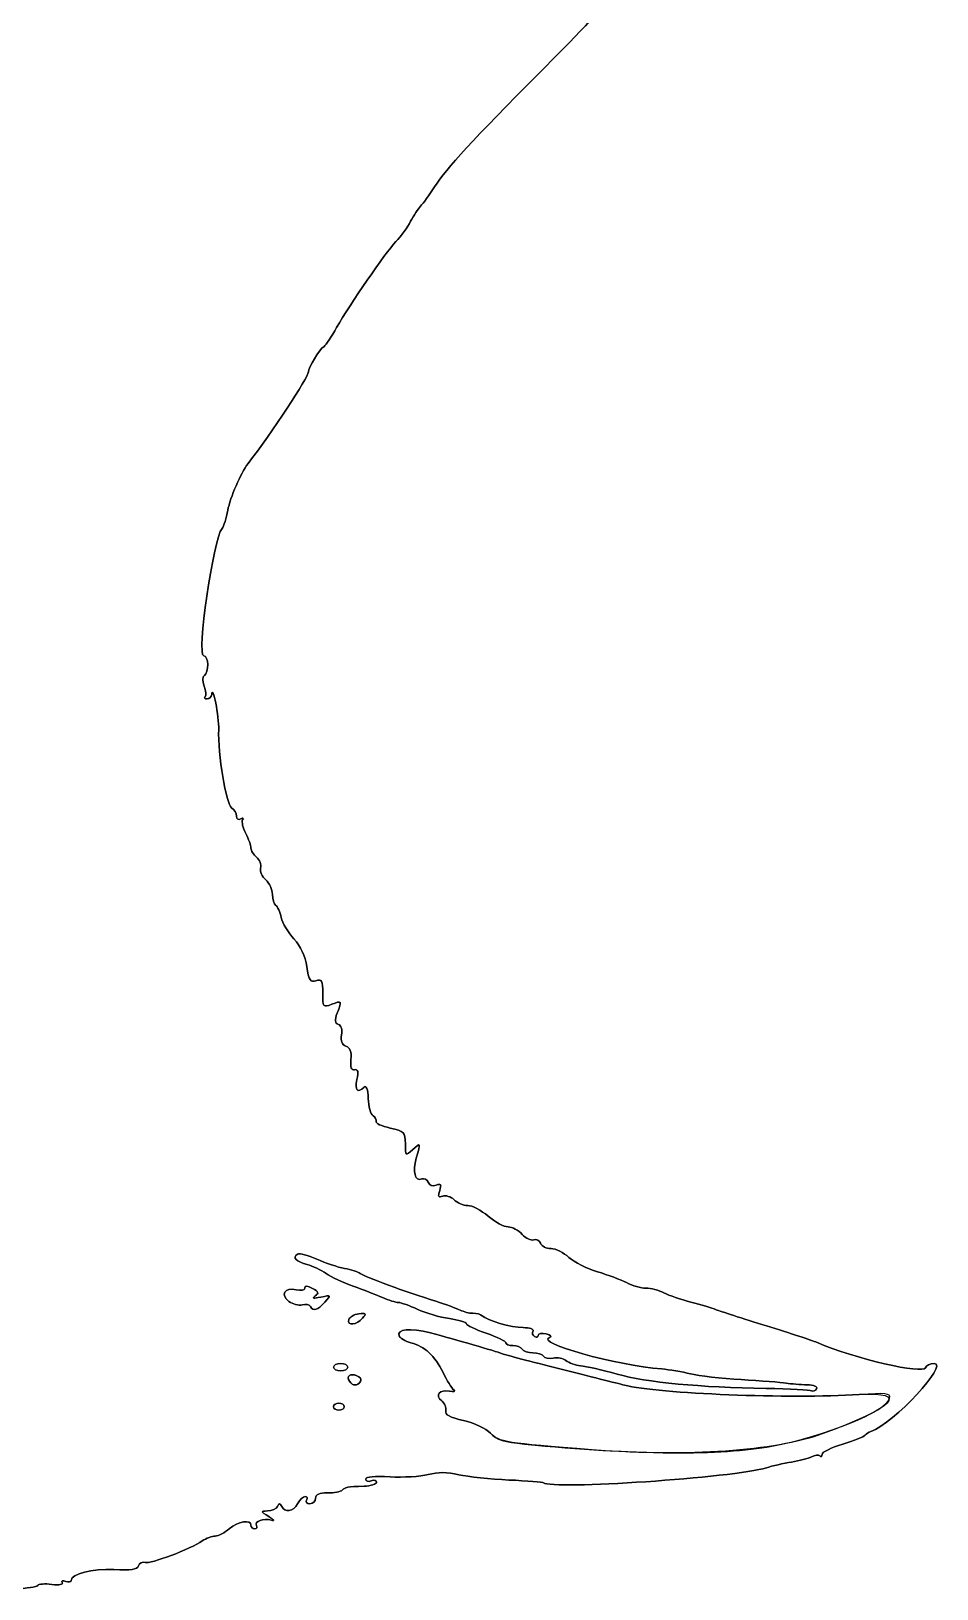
# Model space of a CAD drawing. Header units: millimetres. Extents: x -71.7 to 0.9, y 51.1 to 114.1.
# Drawn here: x -35.56 to -30.68, y 63.45 to 71.83 of the extents above; entities that cross this region are included whole.
import ezdxf

# ---------------------------------------------------------------- set-up
doc = ezdxf.new("R2010")
doc.units = ezdxf.units.MM
doc.layers.get('0').update_dxf_attribs({"linetype": 'CONTINUOUS'})

msp = doc.modelspace()

# ---------------------------------------------------------------- linework, layer by layer
for points in [[(-32.8167, 71.6124), (-32.6463, 71.7833), (-32.4679, 71.9707), (-32.4201, 72.0289)], [(-32.4201, 72.0289), (-32.4679, 71.9707), (-32.6463, 71.7833), (-32.8167, 71.6124)], [(-33.3853, 70.9946), (-33.3165, 71.0999), (-33.182, 71.246), (-32.8167, 71.6124)], [(-32.8167, 71.6124), (-33.182, 71.246), (-33.3165, 71.0999), (-33.3853, 70.9946)], [(-33.4605, 70.8912), (-33.4469, 70.9055), (-33.4131, 70.952), (-33.3853, 70.9946)], [(-33.3853, 70.9946), (-33.4131, 70.952), (-33.4469, 70.9055), (-33.4605, 70.8912)], [(-33.5137, 70.81), (-33.498, 70.8404), (-33.4741, 70.8769), (-33.4605, 70.8912)], [(-33.4605, 70.8912), (-33.4741, 70.8769), (-33.498, 70.8404), (-33.5137, 70.81)], [(-33.5928, 70.7007), (-33.565, 70.7305), (-33.5294, 70.7797), (-33.5137, 70.81)], [(-33.5137, 70.81), (-33.5294, 70.7797), (-33.565, 70.7305), (-33.5928, 70.7007)], [(-33.9122, 70.2378), (-33.8391, 70.3662), (-33.652, 70.6372), (-33.5928, 70.7007)], [(-33.5928, 70.7007), (-33.652, 70.6372), (-33.8391, 70.3662), (-33.9122, 70.2378)], [(-33.9803, 70.1365), (-33.9707, 70.1433), (-33.9401, 70.1889), (-33.9122, 70.2378)], [(-33.9122, 70.2378), (-33.9401, 70.1889), (-33.9707, 70.1433), (-33.9803, 70.1365)], [(-34.0646, 69.9985), (-34.0646, 70.0224), (-34.0061, 70.1183), (-33.9803, 70.1365)], [(-33.9803, 70.1365), (-34.0061, 70.1183), (-34.0646, 70.0224), (-34.0646, 69.9985)], [(-34.3895, 69.5052), (-34.2622, 69.6702), (-34.0646, 69.9704), (-34.0646, 69.9985)], [(-34.0646, 69.9985), (-34.0646, 69.9704), (-34.2622, 69.6702), (-34.3895, 69.5052)], [(-34.4986, 69.2537), (-34.4857, 69.3231), (-34.4289, 69.454), (-34.3895, 69.5052)], [(-34.3895, 69.5052), (-34.4289, 69.454), (-34.4857, 69.3231), (-34.4986, 69.2537)], [(-34.5293, 69.1565), (-34.5203, 69.1674), (-34.5064, 69.2111), (-34.4986, 69.2537)], [(-34.4986, 69.2537), (-34.5064, 69.2111), (-34.5203, 69.1674), (-34.5293, 69.1565)], [(-34.628, 68.4703), (-34.6679, 68.4703), (-34.5775, 69.098), (-34.5293, 69.1565)], [(-34.5293, 69.1565), (-34.5775, 69.098), (-34.6679, 68.4703), (-34.628, 68.4703)], [(-34.6248, 68.3643), (-34.5987, 68.3805), (-34.6014, 68.4703), (-34.628, 68.4703)], [(-34.628, 68.4703), (-34.6014, 68.4703), (-34.5987, 68.3805), (-34.6248, 68.3643)], [(-34.626, 68.3072), (-34.6367, 68.3353), (-34.6362, 68.3573), (-34.6248, 68.3643)], [(-34.6248, 68.3643), (-34.6362, 68.3573), (-34.6367, 68.3353), (-34.626, 68.3072)], [(-34.6203, 68.2498), (-34.6139, 68.2563), (-34.6165, 68.2821), (-34.626, 68.3072)], [(-34.626, 68.3072), (-34.6165, 68.2821), (-34.6139, 68.2563), (-34.6203, 68.2498)], [(-34.5474, 68.0737), (-34.5449, 68.1433), (-34.5801, 68.3207), (-34.5848, 68.2623)], [(-34.5848, 68.2623), (-34.5801, 68.3207), (-34.5449, 68.1433), (-34.5474, 68.0737)], [(-34.6094, 68.2382), (-34.6219, 68.2382), (-34.6267, 68.2435), (-34.6203, 68.2498)], [(-34.6203, 68.2498), (-34.6267, 68.2435), (-34.6219, 68.2382), (-34.6094, 68.2382)], [(-34.5848, 68.2623), (-34.5859, 68.2491), (-34.597, 68.2382), (-34.6094, 68.2382)], [(-34.6094, 68.2382), (-34.597, 68.2382), (-34.5859, 68.2491), (-34.5848, 68.2623)], [(-34.478, 67.6521), (-34.5069, 67.6689), (-34.5522, 67.9439), (-34.5474, 68.0737)], [(-34.5474, 68.0737), (-34.5522, 67.9439), (-34.5069, 67.6689), (-34.478, 67.6521)], [(-34.4515, 67.6074), (-34.4515, 67.6235), (-34.4634, 67.6435), (-34.478, 67.6521)], [(-34.478, 67.6521), (-34.4634, 67.6435), (-34.4515, 67.6235), (-34.4515, 67.6074)], [(-34.4291, 67.592), (-34.4422, 67.5839), (-34.4515, 67.5903), (-34.4515, 67.6074)], [(-34.4515, 67.6074), (-34.4515, 67.5903), (-34.4422, 67.5839), (-34.4291, 67.592)], [(-34.4184, 67.587), (-34.412, 67.5974), (-34.4167, 67.5997), (-34.4291, 67.592)], [(-34.4291, 67.592), (-34.4167, 67.5997), (-34.412, 67.5974), (-34.4184, 67.587)], [(-34.4021, 67.5141), (-34.4175, 67.5437), (-34.4249, 67.5766), (-34.4184, 67.587)], [(-34.4184, 67.587), (-34.4249, 67.5766), (-34.4175, 67.5437), (-34.4021, 67.5141)], [(-34.374, 67.4356), (-34.374, 67.449), (-34.3866, 67.4844), (-34.4021, 67.5141)], [(-34.4021, 67.5141), (-34.3866, 67.4844), (-34.374, 67.449), (-34.374, 67.4356)], [(-34.3437, 67.386), (-34.3604, 67.3998), (-34.374, 67.4222), (-34.374, 67.4356)], [(-34.374, 67.4356), (-34.374, 67.4222), (-34.3604, 67.3998), (-34.3437, 67.386)], [(-34.322, 67.3278), (-34.3172, 67.3459), (-34.327, 67.3721), (-34.3437, 67.386)], [(-34.3437, 67.386), (-34.327, 67.3721), (-34.3172, 67.3459), (-34.322, 67.3278)], [(-34.2943, 67.2638), (-34.3142, 67.2809), (-34.3267, 67.3097), (-34.322, 67.3278)], [(-34.322, 67.3278), (-34.3267, 67.3097), (-34.3142, 67.2809), (-34.2943, 67.2638)], [(-34.258, 67.1853), (-34.258, 67.2114), (-34.2744, 67.2467), (-34.2943, 67.2638)], [(-34.2943, 67.2638), (-34.2744, 67.2467), (-34.258, 67.2114), (-34.258, 67.1853)], [(-34.2401, 67.1269), (-34.2499, 67.133), (-34.258, 67.1592), (-34.258, 67.1853)], [(-34.258, 67.1853), (-34.258, 67.1592), (-34.2499, 67.133), (-34.2401, 67.1269)], [(-34.2103, 67.0615), (-34.2169, 67.0913), (-34.2304, 67.1208), (-34.2401, 67.1269)], [(-34.2401, 67.1269), (-34.2304, 67.1208), (-34.2169, 67.0913), (-34.2103, 67.0615)], [(-34.1424, 66.9457), (-34.1732, 66.9795), (-34.2038, 67.0316), (-34.2103, 67.0615)], [(-34.2103, 67.0615), (-34.2038, 67.0316), (-34.1732, 66.9795), (-34.1424, 66.9457)], [(-34.0732, 66.7967), (-34.0817, 66.8536), (-34.106, 66.906), (-34.1424, 66.9457)], [(-34.1424, 66.9457), (-34.106, 66.906), (-34.0817, 66.8536), (-34.0732, 66.7967)], [(-34.0236, 66.7204), (-34.0545, 66.7107), (-34.062, 66.7222), (-34.0732, 66.7967)], [(-34.0732, 66.7967), (-34.062, 66.7222), (-34.0545, 66.7107), (-34.0236, 66.7204)], [(-33.9872, 66.6538), (-33.9872, 66.7216), (-33.9921, 66.7305), (-34.0236, 66.7204)], [(-34.0236, 66.7204), (-33.9921, 66.7305), (-33.9872, 66.7216), (-33.9872, 66.6538)], [(-33.9389, 66.594), (-33.9855, 66.5763), (-33.9872, 66.5784), (-33.9872, 66.6538)], [(-33.9872, 66.6538), (-33.9872, 66.5784), (-33.9855, 66.5763), (-33.9389, 66.594)], [(-33.9096, 66.5462), (-33.8836, 66.6145), (-33.8839, 66.6149), (-33.9389, 66.594)], [(-33.9389, 66.594), (-33.8839, 66.6149), (-33.8836, 66.6145), (-33.9096, 66.5462)], [(-33.9028, 66.486), (-33.9224, 66.4934), (-33.924, 66.5082), (-33.9096, 66.5462)], [(-33.9096, 66.5462), (-33.924, 66.5082), (-33.9224, 66.4934), (-33.9028, 66.486)], [(-33.8859, 66.4288), (-33.8804, 66.4574), (-33.8871, 66.4799), (-33.9028, 66.486)], [(-33.9028, 66.486), (-33.8871, 66.4799), (-33.8804, 66.4574), (-33.8859, 66.4288)], [(-33.8625, 66.3692), (-33.8846, 66.3777), (-33.892, 66.3967), (-33.8859, 66.4288)], [(-33.8859, 66.4288), (-33.892, 66.3967), (-33.8846, 66.3777), (-33.8625, 66.3692)], [(-33.8355, 66.2965), (-33.8317, 66.3385), (-33.8399, 66.3606), (-33.8625, 66.3692)], [(-33.8625, 66.3692), (-33.8399, 66.3606), (-33.8317, 66.3385), (-33.8355, 66.2965)], [(-33.8157, 66.2415), (-33.833, 66.2379), (-33.8392, 66.255), (-33.8355, 66.2965)], [(-33.8355, 66.2965), (-33.8392, 66.255), (-33.833, 66.2379), (-33.8157, 66.2415)], [(-33.8033, 66.1883), (-33.7939, 66.2313), (-33.7972, 66.2455), (-33.8157, 66.2415)], [(-33.8157, 66.2415), (-33.7972, 66.2455), (-33.7939, 66.2313), (-33.8033, 66.1883)], [(-33.7638, 66.1479), (-33.7992, 66.113), (-33.8161, 66.1303), (-33.8033, 66.1883)], [(-33.8033, 66.1883), (-33.8161, 66.1303), (-33.7992, 66.113), (-33.7638, 66.1479)], [(-33.7424, 66.0873), (-33.7443, 66.1369), (-33.7523, 66.1594), (-33.7638, 66.1479)], [(-33.7638, 66.1479), (-33.7523, 66.1594), (-33.7443, 66.1369), (-33.7424, 66.0873)], [(-33.7165, 65.9944), (-33.7291, 66.0022), (-33.7407, 66.044), (-33.7424, 66.0873)], [(-33.7424, 66.0873), (-33.7407, 66.044), (-33.7291, 66.0022), (-33.7165, 65.9944)], [(-33.7003, 65.9632), (-33.6967, 65.9726), (-33.704, 65.9867), (-33.7165, 65.9944)], [(-33.7165, 65.9944), (-33.704, 65.9867), (-33.6967, 65.9726), (-33.7003, 65.9632)], [(-33.6246, 65.9278), (-33.6697, 65.9378), (-33.7038, 65.9537), (-33.7003, 65.9632)], [(-33.7003, 65.9632), (-33.7038, 65.9537), (-33.6697, 65.9378), (-33.6246, 65.9278)], [(-33.5423, 65.8426), (-33.5423, 65.9057), (-33.5471, 65.9106), (-33.6246, 65.9278)], [(-33.6246, 65.9278), (-33.5471, 65.9106), (-33.5423, 65.9057), (-33.5423, 65.8426)], [(-33.5036, 65.8106), (-33.5416, 65.7763), (-33.5423, 65.7768), (-33.5423, 65.8426)], [(-33.5423, 65.8426), (-33.5423, 65.7768), (-33.5416, 65.7763), (-33.5036, 65.8106)], [(-33.4833, 65.7658), (-33.4589, 65.8507), (-33.4591, 65.851), (-33.5036, 65.8106)], [(-33.5036, 65.8106), (-33.4591, 65.851), (-33.4589, 65.8507), (-33.4833, 65.7658)], [(-33.4544, 65.6535), (-33.4907, 65.6396), (-33.5043, 65.6925), (-33.4833, 65.7658)], [(-33.4833, 65.7658), (-33.5043, 65.6925), (-33.4907, 65.6396), (-33.4544, 65.6535)], [(-33.4189, 65.6356), (-33.4247, 65.6507), (-33.4406, 65.6588), (-33.4544, 65.6535)], [(-33.4544, 65.6535), (-33.4406, 65.6588), (-33.4247, 65.6507), (-33.4189, 65.6356)], [(-33.3764, 65.6204), (-33.3954, 65.6131), (-33.4126, 65.6193), (-33.4189, 65.6356)], [(-33.4189, 65.6356), (-33.4126, 65.6193), (-33.3954, 65.6131), (-33.3764, 65.6204)], [(-33.3575, 65.5912), (-33.347, 65.6244), (-33.3508, 65.6303), (-33.3764, 65.6204)], [(-33.3764, 65.6204), (-33.3508, 65.6303), (-33.347, 65.6244), (-33.3575, 65.5912)], [(-33.341, 65.5612), (-33.3641, 65.5523), (-33.3678, 65.5589), (-33.3575, 65.5912)], [(-33.3575, 65.5912), (-33.3678, 65.5589), (-33.3641, 65.5523), (-33.341, 65.5612)], [(-33.2803, 65.5417), (-33.2973, 65.5586), (-33.3246, 65.5674), (-33.341, 65.5612)], [(-33.341, 65.5612), (-33.3246, 65.5674), (-33.2973, 65.5586), (-33.2803, 65.5417)], [(-33.2065, 65.5108), (-33.2301, 65.5108), (-33.2633, 65.5247), (-33.2803, 65.5417)], [(-33.2803, 65.5417), (-33.2633, 65.5247), (-33.2301, 65.5108), (-33.2065, 65.5108)], [(-33.0967, 65.4535), (-33.1335, 65.485), (-33.1829, 65.5108), (-33.2065, 65.5108)], [(-33.2065, 65.5108), (-33.1829, 65.5108), (-33.1335, 65.485), (-33.0967, 65.4535)], [(-32.9892, 65.3955), (-33.0114, 65.3959), (-33.0598, 65.422), (-33.0967, 65.4535)], [(-33.0967, 65.4535), (-33.0598, 65.422), (-33.0114, 65.3959), (-32.9892, 65.3955)], [(-32.9131, 65.3554), (-32.9326, 65.377), (-32.9669, 65.3951), (-32.9892, 65.3955)], [(-32.9892, 65.3955), (-32.9669, 65.3951), (-32.9326, 65.377), (-32.9131, 65.3554)], [(-32.8512, 65.326), (-32.8656, 65.3205), (-32.8934, 65.3337), (-32.9131, 65.3554)], [(-32.9131, 65.3554), (-32.8934, 65.3337), (-32.8656, 65.3205), (-32.8512, 65.326)], [(-34.1235, 65.2491), (-34.113, 65.2555), (-34.0663, 65.2434), (-34.0196, 65.2221)], [(-34.0196, 65.2221), (-34.0663, 65.2434), (-34.113, 65.2555), (-34.1235, 65.2491)], [(-32.8142, 65.3074), (-32.8202, 65.3231), (-32.8369, 65.3316), (-32.8512, 65.326)], [(-32.8512, 65.326), (-32.8369, 65.3316), (-32.8202, 65.3231), (-32.8142, 65.3074)], [(-32.7579, 65.2786), (-32.7827, 65.2786), (-32.8081, 65.2915), (-32.8142, 65.3074)], [(-32.8142, 65.3074), (-32.8081, 65.2915), (-32.7827, 65.2786), (-32.7579, 65.2786)], [(-32.6613, 65.2311), (-32.6894, 65.2573), (-32.7329, 65.2786), (-32.7579, 65.2786)], [(-32.7579, 65.2786), (-32.7329, 65.2786), (-32.6894, 65.2573), (-32.6613, 65.2311)], [(-34.0708, 65.1925), (-34.1295, 65.2072), (-34.152, 65.2314), (-34.1235, 65.2491)], [(-34.1235, 65.2491), (-34.152, 65.2314), (-34.1295, 65.2072), (-34.0708, 65.1925)], [(-33.969, 65.1449), (-33.9963, 65.1638), (-34.0421, 65.1853), (-34.0708, 65.1925)], [(-34.0708, 65.1925), (-34.0421, 65.1853), (-33.9963, 65.1638), (-33.969, 65.1449)], [(-34.0196, 65.2221), (-33.9728, 65.2008), (-33.9055, 65.1783), (-33.8698, 65.1721)], [(-33.8698, 65.1721), (-33.9055, 65.1783), (-33.9728, 65.2008), (-34.0196, 65.2221)], [(-33.8698, 65.1721), (-33.8342, 65.1658), (-33.796, 65.1535), (-33.7849, 65.1446)], [(-33.7849, 65.1446), (-33.796, 65.1535), (-33.8342, 65.1658), (-33.8698, 65.1721)], [(-32.5081, 65.1539), (-32.5641, 65.1702), (-32.633, 65.2049), (-32.6613, 65.2311)], [(-32.6613, 65.2311), (-32.633, 65.2049), (-32.5641, 65.1702), (-32.5081, 65.1539)], [(-33.8228, 65.0761), (-33.876, 65.0949), (-33.9418, 65.1258), (-33.969, 65.1449)], [(-33.969, 65.1449), (-33.9418, 65.1258), (-33.876, 65.0949), (-33.8228, 65.0761)], [(-33.7849, 65.1446), (-33.7633, 65.1276), (-33.5366, 65.0441), (-33.3779, 64.9948)], [(-33.3779, 64.9948), (-33.5366, 65.0441), (-33.7633, 65.1276), (-33.7849, 65.1446)], [(-32.3505, 65.0953), (-32.3813, 65.1112), (-32.4522, 65.1377), (-32.5081, 65.1539)], [(-32.5081, 65.1539), (-32.4522, 65.1377), (-32.3813, 65.1112), (-32.3505, 65.0953)], [(-32.2463, 65.0658), (-32.2729, 65.066), (-32.3198, 65.0792), (-32.3505, 65.0953)], [(-32.3505, 65.0953), (-32.3198, 65.0792), (-32.2729, 65.066), (-32.2463, 65.0658)], [(-34.1691, 64.9944), (-34.2177, 65.03), (-34.1914, 65.0728), (-34.1302, 65.0574)], [(-34.1302, 65.0574), (-34.1914, 65.0728), (-34.2177, 65.03), (-34.1691, 64.9944)], [(-34.1302, 65.0574), (-34.1033, 65.0506), (-34.0839, 65.0543), (-34.0839, 65.0662)], [(-34.0839, 65.0662), (-34.0839, 65.0543), (-34.1033, 65.0506), (-34.1302, 65.0574)], [(-34.0839, 65.0662), (-34.0839, 65.08), (-34.0705, 65.0794), (-34.0426, 65.0645)], [(-34.0426, 65.0645), (-34.0705, 65.0794), (-34.0839, 65.08), (-34.0839, 65.0662)], [(-34.0426, 65.0645), (-34.0091, 65.0466), (-34.0064, 65.0388), (-34.0281, 65.0235)], [(-34.0281, 65.0235), (-34.0064, 65.0388), (-34.0091, 65.0466), (-34.0426, 65.0645)], [(-34.0281, 65.0235), (-34.0467, 65.0105), (-34.0373, 65.0086), (-33.9974, 65.0174)], [(-33.9974, 65.0174), (-34.0373, 65.0086), (-34.0467, 65.0105), (-34.0281, 65.0235)], [(-33.9974, 65.0174), (-33.9402, 65.03), (-33.9401, 65.0298), (-33.9762, 64.99)], [(-33.9762, 64.99), (-33.9401, 65.0298), (-33.9402, 65.03), (-33.9974, 65.0174)], [(-33.6651, 65.0152), (-33.6987, 65.0298), (-33.7696, 65.0572), (-33.8228, 65.0761)], [(-33.8228, 65.0761), (-33.7696, 65.0572), (-33.6987, 65.0298), (-33.6651, 65.0152)], [(-33.5793, 64.9885), (-33.593, 64.9885), (-33.6316, 65.0005), (-33.6651, 65.0152)], [(-33.6651, 65.0152), (-33.6316, 65.0005), (-33.593, 64.9885), (-33.5793, 64.9885)], [(-32.1496, 65.0405), (-32.1762, 65.0543), (-32.2197, 65.0658), (-32.2463, 65.0658)], [(-32.2463, 65.0658), (-32.2197, 65.0658), (-32.1762, 65.0543), (-32.1496, 65.0405)], [(-32.0045, 64.9905), (-32.0577, 65.0042), (-32.123, 65.0267), (-32.1496, 65.0405)], [(-32.1496, 65.0405), (-32.123, 65.0267), (-32.0577, 65.0042), (-32.0045, 64.9905)], [(-34.0984, 64.9761), (-34.117, 64.9712), (-34.1488, 64.9795), (-34.1691, 64.9944)], [(-34.1691, 64.9944), (-34.1488, 64.9795), (-34.117, 64.9712), (-34.0984, 64.9761)], [(-34.0537, 64.9673), (-34.0597, 64.977), (-34.0799, 64.9809), (-34.0984, 64.9761)], [(-34.0984, 64.9761), (-34.0799, 64.9809), (-34.0597, 64.977), (-34.0537, 64.9673)], [(-33.9762, 64.99), (-34.0157, 64.9464), (-34.0369, 64.9401), (-34.0537, 64.9673)], [(-34.0537, 64.9673), (-34.0369, 64.9401), (-34.0157, 64.9464), (-33.9762, 64.99)], [(-33.8471, 64.8966), (-33.8426, 64.91), (-33.8185, 64.9238), (-33.7932, 64.9275)], [(-33.7932, 64.9275), (-33.8185, 64.9238), (-33.8426, 64.91), (-33.8471, 64.8966)], [(-33.7932, 64.9275), (-33.7531, 64.9334), (-33.7505, 64.9303), (-33.7729, 64.9034)], [(-33.7729, 64.9034), (-33.7505, 64.9303), (-33.7531, 64.9334), (-33.7932, 64.9275)], [(-33.4759, 64.9517), (-33.5191, 64.9719), (-33.5657, 64.9885), (-33.5793, 64.9885)], [(-33.5793, 64.9885), (-33.5657, 64.9885), (-33.5191, 64.9719), (-33.4759, 64.9517)], [(-33.3053, 64.9021), (-33.3559, 64.9092), (-33.4326, 64.9315), (-33.4759, 64.9517)], [(-33.4759, 64.9517), (-33.4326, 64.9315), (-33.3559, 64.9092), (-33.3053, 64.9021)], [(-33.3779, 64.9948), (-33.3247, 64.9783), (-33.2661, 64.957), (-33.2476, 64.9476)], [(-33.2476, 64.9476), (-33.2661, 64.957), (-33.3247, 64.9783), (-33.3779, 64.9948)], [(-33.2476, 64.9476), (-33.2291, 64.9382), (-33.1979, 64.9305), (-33.1783, 64.9305)], [(-33.1783, 64.9305), (-33.1979, 64.9305), (-33.2291, 64.9382), (-33.2476, 64.9476)], [(-33.1783, 64.9305), (-33.1586, 64.9305), (-33.1366, 64.9245), (-33.1293, 64.9173)], [(-33.1293, 64.9173), (-33.1366, 64.9245), (-33.1586, 64.9305), (-33.1783, 64.9305)], [(-33.1293, 64.9173), (-33.104, 64.8919), (-32.9713, 64.8537), (-32.9077, 64.8534)], [(-32.9077, 64.8534), (-32.9713, 64.8537), (-33.104, 64.8919), (-33.1293, 64.9173)], [(-31.8691, 64.9499), (-31.8904, 64.9586), (-31.9513, 64.9768), (-32.0045, 64.9905)], [(-32.0045, 64.9905), (-31.9513, 64.9768), (-31.8904, 64.9586), (-31.8691, 64.9499)], [(-31.5983, 64.8626), (-31.726, 64.902), (-31.8479, 64.9413), (-31.8691, 64.9499)], [(-31.8691, 64.9499), (-31.8479, 64.9413), (-31.726, 64.902), (-31.5983, 64.8626)], [(-33.7729, 64.9034), (-33.8032, 64.8668), (-33.8585, 64.8618), (-33.8471, 64.8966)], [(-33.8471, 64.8966), (-33.8585, 64.8618), (-33.8032, 64.8668), (-33.7729, 64.9034)], [(-33.5759, 64.8088), (-33.5885, 64.8466), (-33.5168, 64.8532), (-33.4069, 64.8243)], [(-33.4069, 64.8243), (-33.5168, 64.8532), (-33.5885, 64.8466), (-33.5759, 64.8088)], [(-33.2135, 64.8744), (-33.2135, 64.8827), (-33.2548, 64.8951), (-33.3053, 64.9021)], [(-33.3053, 64.9021), (-33.2548, 64.8951), (-33.2135, 64.8827), (-33.2135, 64.8744)], [(-33.107, 64.8233), (-33.1656, 64.8431), (-33.2135, 64.8661), (-33.2135, 64.8744)], [(-33.2135, 64.8744), (-33.2135, 64.8661), (-33.1656, 64.8431), (-33.107, 64.8233)], [(-32.9077, 64.8534), (-32.8724, 64.8532), (-32.8486, 64.845), (-32.8548, 64.8351)], [(-32.8548, 64.8351), (-32.8486, 64.845), (-32.8724, 64.8532), (-32.9077, 64.8534)], [(-32.8548, 64.8351), (-32.8609, 64.8252), (-32.8571, 64.8116), (-32.8463, 64.8049)], [(-32.8463, 64.8049), (-32.8571, 64.8116), (-32.8609, 64.8252), (-32.8548, 64.8351)], [(-31.3275, 64.7743), (-31.3488, 64.7834), (-31.4707, 64.8231), (-31.5983, 64.8626)], [(-31.5983, 64.8626), (-31.4707, 64.8231), (-31.3488, 64.7834), (-31.3275, 64.7743)], [(-33.512, 64.7715), (-33.5432, 64.7802), (-33.5719, 64.7969), (-33.5759, 64.8088)], [(-33.5759, 64.8088), (-33.5719, 64.7969), (-33.5432, 64.7802), (-33.512, 64.7715)], [(-33.3394, 64.6109), (-33.3859, 64.7037), (-33.4363, 64.7507), (-33.512, 64.7715)], [(-33.512, 64.7715), (-33.4363, 64.7507), (-33.3859, 64.7037), (-33.3394, 64.6109)], [(-33.4069, 64.8243), (-33.2718, 64.7889), (-33.0579, 64.7272), (-33.02, 64.7127)], [(-33.02, 64.7127), (-33.0579, 64.7272), (-33.2718, 64.7889), (-33.4069, 64.8243)], [(-33.0007, 64.7717), (-33.0007, 64.7802), (-33.0486, 64.8034), (-33.107, 64.8233)], [(-33.107, 64.8233), (-33.0486, 64.8034), (-33.0007, 64.7802), (-33.0007, 64.7717)], [(-32.9631, 64.7564), (-32.9838, 64.7564), (-33.0007, 64.7633), (-33.0007, 64.7717)], [(-33.0007, 64.7717), (-33.0007, 64.7633), (-32.9838, 64.7564), (-32.9631, 64.7564)], [(-32.9137, 64.737), (-32.9202, 64.7477), (-32.9425, 64.7564), (-32.9631, 64.7564)], [(-32.9631, 64.7564), (-32.9425, 64.7564), (-32.9202, 64.7477), (-32.9137, 64.737)], [(-32.8463, 64.8049), (-32.8354, 64.7982), (-32.8266, 64.8012), (-32.8266, 64.8114)], [(-32.8266, 64.8114), (-32.8266, 64.8012), (-32.8354, 64.7982), (-32.8463, 64.8049)], [(-32.8266, 64.8114), (-32.8266, 64.8217), (-32.8072, 64.8251), (-32.7836, 64.8189)], [(-32.7836, 64.8189), (-32.8072, 64.8251), (-32.8266, 64.8217), (-32.8266, 64.8114)], [(-32.7836, 64.8189), (-32.7587, 64.8124), (-32.7511, 64.8041), (-32.7656, 64.7993)], [(-32.7656, 64.7993), (-32.7511, 64.8041), (-32.7587, 64.8124), (-32.7836, 64.8189)], [(-32.7656, 64.7993), (-32.8466, 64.7723), (-32.4075, 64.6496), (-32.1619, 64.6306)], [(-32.1619, 64.6306), (-32.4075, 64.6496), (-32.8466, 64.7723), (-32.7656, 64.7993)], [(-30.7417, 64.6376), (-30.7542, 64.6001), (-31.1194, 64.6853), (-31.3275, 64.7743)], [(-31.3275, 64.7743), (-31.1194, 64.6853), (-30.7542, 64.6001), (-30.7417, 64.6376)], [(-33.02, 64.7127), (-33.0041, 64.7066), (-32.8648, 64.6698), (-32.7106, 64.631)], [(-32.7106, 64.631), (-32.8648, 64.6698), (-33.0041, 64.7066), (-33.02, 64.7127)], [(-32.8556, 64.7177), (-32.881, 64.7177), (-32.9071, 64.7264), (-32.9137, 64.737)], [(-32.9137, 64.737), (-32.9071, 64.7264), (-32.881, 64.7177), (-32.8556, 64.7177)], [(-32.7983, 64.6995), (-32.8045, 64.7095), (-32.8303, 64.7177), (-32.8556, 64.7177)], [(-32.8556, 64.7177), (-32.8303, 64.7177), (-32.8045, 64.7095), (-32.7983, 64.6995)], [(-32.7454, 64.6894), (-32.7683, 64.685), (-32.7921, 64.6896), (-32.7983, 64.6995)], [(-32.7983, 64.6995), (-32.7921, 64.6896), (-32.7683, 64.685), (-32.7454, 64.6894)], [(-32.6772, 64.6754), (-32.6917, 64.6875), (-32.7225, 64.6939), (-32.7454, 64.6894)], [(-32.7454, 64.6894), (-32.7225, 64.6939), (-32.6917, 64.6875), (-32.6772, 64.6754)], [(-32.5984, 64.6481), (-32.6271, 64.651), (-32.6626, 64.6632), (-32.6772, 64.6754)], [(-32.6772, 64.6754), (-32.6626, 64.6632), (-32.6271, 64.651), (-32.5984, 64.6481)], [(-33.9292, 64.6403), (-33.9292, 64.6509), (-33.9118, 64.6597), (-33.8905, 64.6597)], [(-33.8905, 64.6597), (-33.9118, 64.6597), (-33.9292, 64.6509), (-33.9292, 64.6403)], [(-33.8905, 64.621), (-33.9118, 64.621), (-33.9292, 64.6297), (-33.9292, 64.6403)], [(-33.9292, 64.6403), (-33.9292, 64.6297), (-33.9118, 64.621), (-33.8905, 64.621)], [(-33.8905, 64.6597), (-33.8692, 64.6597), (-33.8518, 64.6509), (-33.8518, 64.6403)], [(-33.8518, 64.6403), (-33.8518, 64.6509), (-33.8692, 64.6597), (-33.8905, 64.6597)], [(-33.8518, 64.6403), (-33.8518, 64.6297), (-33.8692, 64.621), (-33.8905, 64.621)], [(-33.8905, 64.621), (-33.8692, 64.621), (-33.8518, 64.6297), (-33.8518, 64.6403)], [(-33.8429, 64.5642), (-33.8607, 64.593), (-33.8401, 64.6087), (-33.803, 64.5945)], [(-33.803, 64.5945), (-33.8401, 64.6087), (-33.8607, 64.593), (-33.8429, 64.5642)], [(-33.803, 64.5945), (-33.786, 64.588), (-33.7774, 64.5738), (-33.784, 64.5631)], [(-33.784, 64.5631), (-33.7774, 64.5738), (-33.786, 64.588), (-33.803, 64.5945)], [(-33.2814, 64.5178), (-33.2921, 64.5267), (-33.3182, 64.5685), (-33.3394, 64.6109)], [(-33.3394, 64.6109), (-33.3182, 64.5685), (-33.2921, 64.5267), (-33.2814, 64.5178)], [(-32.7106, 64.631), (-32.5563, 64.5921), (-32.3996, 64.5526), (-32.3624, 64.5433)], [(-32.3624, 64.5433), (-32.3996, 64.5526), (-32.5563, 64.5921), (-32.7106, 64.631)], [(-32.4023, 64.6029), (-32.4814, 64.6249), (-32.5696, 64.6453), (-32.5984, 64.6481)], [(-32.5984, 64.6481), (-32.5696, 64.6453), (-32.4814, 64.6249), (-32.4023, 64.6029)], [(-31.5998, 64.5257), (-31.9525, 64.5308), (-32.2435, 64.5588), (-32.4023, 64.6029)], [(-32.4023, 64.6029), (-32.2435, 64.5588), (-31.9525, 64.5308), (-31.5998, 64.5257)], [(-32.1619, 64.6306), (-32.1208, 64.6274), (-32.0511, 64.6157), (-32.0071, 64.6046)], [(-32.0071, 64.6046), (-32.0511, 64.6157), (-32.1208, 64.6274), (-32.1619, 64.6306)], [(-32.0071, 64.6046), (-31.9631, 64.5935), (-31.8401, 64.5794), (-31.7337, 64.5733)], [(-31.7337, 64.5733), (-31.8401, 64.5794), (-31.9631, 64.5935), (-32.0071, 64.6046)], [(-31.0352, 64.2941), (-30.9115, 64.3385), (-30.6127, 64.6597), (-30.695, 64.6597)], [(-30.695, 64.6597), (-30.6127, 64.6597), (-30.9115, 64.3385), (-31.0352, 64.2941)], [(-30.695, 64.6597), (-30.7166, 64.6597), (-30.7376, 64.6497), (-30.7417, 64.6376)], [(-30.7417, 64.6376), (-30.7376, 64.6497), (-30.7166, 64.6597), (-30.695, 64.6597)], [(-33.784, 64.5631), (-33.7997, 64.5377), (-33.8268, 64.5383), (-33.8429, 64.5642)], [(-33.8429, 64.5642), (-33.8268, 64.5383), (-33.7997, 64.5377), (-33.784, 64.5631)], [(-33.3463, 64.4585), (-33.385, 64.488), (-33.358, 64.5226), (-33.3053, 64.5111)], [(-33.3053, 64.5111), (-33.358, 64.5226), (-33.385, 64.488), (-33.3463, 64.4585)], [(-33.3053, 64.5111), (-33.2805, 64.5056), (-33.2702, 64.5085), (-33.2814, 64.5178)], [(-33.2814, 64.5178), (-33.2702, 64.5085), (-33.2805, 64.5056), (-33.3053, 64.5111)], [(-32.3624, 64.5433), (-32.1804, 64.4973), (-31.4685, 64.4688), (-31.0989, 64.4927)], [(-31.0989, 64.4927), (-31.4685, 64.4688), (-32.1804, 64.4973), (-32.3624, 64.5433)], [(-31.7337, 64.5733), (-31.6273, 64.5672), (-31.5185, 64.5587), (-31.4919, 64.5545)], [(-31.4919, 64.5545), (-31.5185, 64.5587), (-31.6273, 64.5672), (-31.7337, 64.5733)], [(-31.3545, 64.5133), (-31.3625, 64.5183), (-31.473, 64.5239), (-31.5998, 64.5257)], [(-31.5998, 64.5257), (-31.473, 64.5239), (-31.3625, 64.5183), (-31.3545, 64.5133)], [(-31.4919, 64.5545), (-31.4653, 64.5503), (-31.4148, 64.5461), (-31.3796, 64.5452)], [(-31.3796, 64.5452), (-31.4148, 64.5461), (-31.4653, 64.5503), (-31.4919, 64.5545)], [(-31.3796, 64.5452), (-31.3414, 64.5443), (-31.3205, 64.5357), (-31.3277, 64.5239)], [(-31.3277, 64.5239), (-31.3205, 64.5357), (-31.3414, 64.5443), (-31.3796, 64.5452)], [(-31.3277, 64.5239), (-31.3344, 64.5132), (-31.3464, 64.5084), (-31.3545, 64.5133)], [(-31.3545, 64.5133), (-31.3464, 64.5084), (-31.3344, 64.5132), (-31.3277, 64.5239)], [(-30.9345, 64.474), (-30.9292, 64.4996), (-30.952, 64.5022), (-31.0989, 64.4927)], [(-33.9292, 64.4275), (-33.9292, 64.4382), (-33.9161, 64.4469), (-33.9002, 64.4469)], [(-33.9002, 64.4469), (-33.9161, 64.4469), (-33.9292, 64.4382), (-33.9292, 64.4275)], [(-33.9002, 64.4082), (-33.9161, 64.4082), (-33.9292, 64.4169), (-33.9292, 64.4275)], [(-33.9292, 64.4275), (-33.9292, 64.4169), (-33.9161, 64.4082), (-33.9002, 64.4082)], [(-33.9002, 64.4469), (-33.8842, 64.4469), (-33.8711, 64.4382), (-33.8711, 64.4275)], [(-33.8711, 64.4275), (-33.8711, 64.4382), (-33.8842, 64.4469), (-33.9002, 64.4469)], [(-33.8711, 64.4275), (-33.8711, 64.4169), (-33.8842, 64.4082), (-33.9002, 64.4082)], [(-33.9002, 64.4082), (-33.8842, 64.4082), (-33.8711, 64.4169), (-33.8711, 64.4275)], [(-33.3248, 64.4067), (-33.3213, 64.4235), (-33.331, 64.4468), (-33.3463, 64.4585)], [(-33.3463, 64.4585), (-33.331, 64.4468), (-33.3213, 64.4235), (-33.3248, 64.4067)], [(-31.5693, 64.2148), (-31.2767, 64.2695), (-30.9491, 64.4033), (-30.9345, 64.474)], [(-31.0989, 64.4927), (-30.823, 64.5106), (-30.9044, 64.4242), (-31.2985, 64.2809)], [(-33.2288, 64.3529), (-33.3049, 64.3701), (-33.3295, 64.3839), (-33.3248, 64.4067)], [(-33.3248, 64.4067), (-33.3295, 64.3839), (-33.3049, 64.3701), (-33.2288, 64.3529)], [(-33.0836, 64.2848), (-33.1081, 64.3105), (-33.1702, 64.3397), (-33.2288, 64.3529)], [(-33.2288, 64.3529), (-33.1702, 64.3397), (-33.1081, 64.3105), (-33.0836, 64.2848)], [(-32.5365, 64.1955), (-33.0028, 64.231), (-33.0379, 64.2367), (-33.0836, 64.2848)], [(-33.0836, 64.2848), (-33.0498, 64.2493), (-33.0111, 64.2369), (-32.8999, 64.2261)], [(-31.2985, 64.2809), (-31.5539, 64.188), (-32.0173, 64.156), (-32.5365, 64.1955)], [(-31.1872, 64.2263), (-31.1261, 64.2452), (-31.0717, 64.2665), (-31.0664, 64.2735)], [(-31.0664, 64.2735), (-31.0717, 64.2665), (-31.1261, 64.2452), (-31.1872, 64.2263)], [(-31.0664, 64.2735), (-31.0611, 64.2806), (-31.047, 64.2899), (-31.0352, 64.2941)], [(-31.0352, 64.2941), (-31.047, 64.2899), (-31.0611, 64.2806), (-31.0664, 64.2735)], [(-32.8999, 64.2261), (-32.2993, 64.1677), (-31.8426, 64.1638), (-31.5693, 64.2148)], [(-31.3543, 64.158), (-31.337, 64.1672), (-31.3174, 64.1692), (-31.3107, 64.1625)], [(-31.3107, 64.1625), (-31.3174, 64.1692), (-31.337, 64.1672), (-31.3543, 64.158)], [(-31.3107, 64.1625), (-31.304, 64.1558), (-31.2985, 64.1596), (-31.2985, 64.1711)], [(-31.2985, 64.1711), (-31.2985, 64.1596), (-31.304, 64.1558), (-31.3107, 64.1625)], [(-31.2985, 64.1711), (-31.2985, 64.1825), (-31.2484, 64.2073), (-31.1872, 64.2263)], [(-31.1872, 64.2263), (-31.2484, 64.2073), (-31.2985, 64.1825), (-31.2985, 64.1711)], [(-32.7976, 64.0181), (-32.7583, 63.9788), (-31.7686, 64.0454), (-31.5983, 64.0987)], [(-31.5983, 64.0987), (-31.7686, 64.0454), (-32.7583, 63.9788), (-32.7976, 64.0181)], [(-31.5983, 64.0987), (-31.5664, 64.1087), (-31.5055, 64.1224), (-31.4629, 64.1291)], [(-31.4629, 64.1291), (-31.5055, 64.1224), (-31.5664, 64.1087), (-31.5983, 64.0987)], [(-31.4629, 64.1291), (-31.4204, 64.1358), (-31.3715, 64.1488), (-31.3543, 64.158)], [(-31.3543, 64.158), (-31.3715, 64.1488), (-31.4204, 64.1358), (-31.4629, 64.1291)], [(-33.8824, 63.9778), (-33.8657, 63.9946), (-33.8563, 63.9963), (-33.7648, 63.9996)], [(-33.7648, 63.9996), (-33.8563, 63.9963), (-33.8657, 63.9946), (-33.8824, 63.9778)], [(-33.7648, 63.9996), (-33.7275, 64.0009), (-33.697, 64.0104), (-33.697, 64.0207)], [(-33.697, 64.0207), (-33.697, 64.0104), (-33.7275, 64.0009), (-33.7648, 63.9996)], [(-33.7551, 64.0374), (-33.7551, 64.0502), (-33.7072, 64.0549), (-33.6246, 64.05)], [(-33.6246, 64.05), (-33.7072, 64.0549), (-33.7551, 64.0502), (-33.7551, 64.0374)], [(-33.7261, 64.0283), (-33.742, 64.0222), (-33.7551, 64.0263), (-33.7551, 64.0374)], [(-33.7551, 64.0374), (-33.7551, 64.0263), (-33.742, 64.0222), (-33.7261, 64.0283)], [(-33.697, 64.0207), (-33.697, 64.0311), (-33.7101, 64.0344), (-33.7261, 64.0283)], [(-33.7261, 64.0283), (-33.7101, 64.0344), (-33.697, 64.0311), (-33.697, 64.0207)], [(-33.6246, 64.05), (-33.5527, 64.0459), (-33.4603, 64.0514), (-33.4191, 64.0623)], [(-33.4191, 64.0623), (-33.4603, 64.0514), (-33.5527, 64.0459), (-33.6246, 64.05)], [(-33.4191, 64.0623), (-33.3672, 64.0761), (-33.3168, 64.0758), (-33.2546, 64.0612)], [(-33.2546, 64.0612), (-33.3168, 64.0758), (-33.3672, 64.0761), (-33.4191, 64.0623)], [(-33.2546, 64.0612), (-33.2054, 64.0498), (-33.0839, 64.037), (-32.9848, 64.0327)], [(-32.9848, 64.0327), (-33.0839, 64.037), (-33.2054, 64.0498), (-33.2546, 64.0612)], [(-32.9848, 64.0327), (-32.8856, 64.0285), (-32.8013, 64.0219), (-32.7976, 64.0181)], [(-32.7976, 64.0181), (-32.8013, 64.0219), (-32.8856, 64.0285), (-32.9848, 64.0327)], [(-34.1226, 63.9053), (-34.1112, 63.9266), (-34.093, 63.944), (-34.0821, 63.944)], [(-34.0821, 63.944), (-34.093, 63.944), (-34.1112, 63.9266), (-34.1226, 63.9053)], [(-34.0821, 63.944), (-34.0712, 63.944), (-34.0676, 63.9352), (-34.0742, 63.9246)], [(-34.0742, 63.9246), (-34.0676, 63.9352), (-34.0712, 63.944), (-34.0821, 63.944)], [(-34.0742, 63.9246), (-34.0809, 63.914), (-34.0726, 63.9053), (-34.056, 63.9053)], [(-34.056, 63.9053), (-34.0726, 63.9053), (-34.0809, 63.914), (-34.0742, 63.9246)], [(-34.056, 63.9053), (-34.0395, 63.9053), (-34.0259, 63.9183), (-34.0259, 63.9343)], [(-34.0259, 63.9343), (-34.0259, 63.9183), (-34.0395, 63.9053), (-34.056, 63.9053)], [(-34.0259, 63.9343), (-34.0259, 63.9543), (-34.0058, 63.9633), (-33.9614, 63.9633)], [(-33.9614, 63.9633), (-34.0058, 63.9633), (-34.0259, 63.9543), (-34.0259, 63.9343)], [(-33.9614, 63.9633), (-33.926, 63.9633), (-33.8904, 63.9699), (-33.8824, 63.9778)], [(-33.8824, 63.9778), (-33.8904, 63.9699), (-33.926, 63.9633), (-33.9614, 63.9633)], [(-34.2774, 63.8356), (-34.3238, 63.8641), (-34.3241, 63.8653), (-34.2838, 63.8659)], [(-34.2838, 63.8659), (-34.3241, 63.8653), (-34.3238, 63.8641), (-34.2774, 63.8356)], [(-34.2838, 63.8659), (-34.2608, 63.8663), (-34.2368, 63.8775), (-34.2306, 63.8908)], [(-34.2306, 63.8908), (-34.2368, 63.8775), (-34.2608, 63.8663), (-34.2838, 63.8659)], [(-34.2629, 63.8163), (-34.2442, 63.8106), (-34.2507, 63.8193), (-34.2774, 63.8356)], [(-34.2774, 63.8356), (-34.2507, 63.8193), (-34.2442, 63.8106), (-34.2629, 63.8163)], [(-34.2306, 63.8908), (-34.2216, 63.9101), (-34.2171, 63.9101), (-34.208, 63.8908)], [(-34.208, 63.8908), (-34.2171, 63.9101), (-34.2216, 63.9101), (-34.2306, 63.8908)], [(-34.208, 63.8908), (-34.191, 63.8541), (-34.1459, 63.8618), (-34.1226, 63.9053)], [(-34.1226, 63.9053), (-34.1459, 63.8618), (-34.191, 63.8541), (-34.208, 63.8908)], [(-34.5662, 63.7312), (-34.5489, 63.7312), (-34.5147, 63.7486), (-34.4902, 63.7699)], [(-34.4902, 63.7699), (-34.5147, 63.7486), (-34.5489, 63.7312), (-34.5662, 63.7312)], [(-34.4902, 63.7699), (-34.4432, 63.8106), (-34.374, 63.8221), (-34.374, 63.7892)], [(-34.374, 63.7892), (-34.374, 63.8221), (-34.4432, 63.8106), (-34.4902, 63.7699)], [(-34.374, 63.7892), (-34.374, 63.7786), (-34.3648, 63.7699), (-34.3535, 63.7699)], [(-34.3535, 63.7699), (-34.3648, 63.7699), (-34.374, 63.7786), (-34.374, 63.7892)], [(-34.3535, 63.7699), (-34.3423, 63.7699), (-34.3379, 63.7777), (-34.3438, 63.7872)], [(-34.3438, 63.7872), (-34.3379, 63.7777), (-34.3423, 63.7699), (-34.3535, 63.7699)], [(-34.3438, 63.7872), (-34.3581, 63.8103), (-34.3052, 63.8293), (-34.2629, 63.8163)], [(-34.2629, 63.8163), (-34.3052, 63.8293), (-34.3581, 63.8103), (-34.3438, 63.7872)], [(-34.9443, 63.5887), (-34.918, 63.5785), (-34.6986, 63.6611), (-34.6358, 63.7047)], [(-34.6358, 63.7047), (-34.6986, 63.6611), (-34.918, 63.5785), (-34.9443, 63.5887)], [(-34.6358, 63.7047), (-34.6147, 63.7193), (-34.5835, 63.7312), (-34.5662, 63.7312)], [(-34.5662, 63.7312), (-34.5835, 63.7312), (-34.6147, 63.7193), (-34.6358, 63.7047)], [(-34.9791, 63.571), (-34.9734, 63.5859), (-34.9577, 63.5938), (-34.9443, 63.5887)], [(-34.9443, 63.5887), (-34.9577, 63.5938), (-34.9734, 63.5859), (-34.9791, 63.571)], [(-35.3899, 63.4803), (-35.3962, 63.4904), (-35.3878, 63.4934), (-35.3713, 63.4871)], [(-35.3713, 63.4871), (-35.3878, 63.4934), (-35.3962, 63.4904), (-35.3899, 63.4803)], [(-35.3713, 63.4871), (-35.3548, 63.4808), (-35.3413, 63.4831), (-35.3413, 63.4923)], [(-35.3413, 63.4923), (-35.3413, 63.4831), (-35.3548, 63.4808), (-35.3713, 63.4871)], [(-35.3413, 63.4923), (-35.3413, 63.528), (-35.2287, 63.5565), (-35.1114, 63.5503)], [(-35.1114, 63.5503), (-35.2287, 63.5565), (-35.3413, 63.528), (-35.3413, 63.4923)], [(-35.1114, 63.5503), (-35.0204, 63.5456), (-34.9868, 63.5509), (-34.9791, 63.571)], [(-34.9791, 63.571), (-34.9868, 63.5509), (-35.0204, 63.5456), (-35.1114, 63.5503)], [(-35.6441, 63.4468), (-35.582, 63.4489), (-35.5272, 63.4571), (-35.5223, 63.465)], [(-35.5223, 63.465), (-35.5272, 63.4571), (-35.582, 63.4489), (-35.6441, 63.4468)], [(-35.5223, 63.465), (-35.5173, 63.4729), (-35.483, 63.4754), (-35.446, 63.4706)], [(-35.446, 63.4706), (-35.483, 63.4754), (-35.5173, 63.4729), (-35.5223, 63.465)], [(-35.446, 63.4706), (-35.4064, 63.4656), (-35.3833, 63.4696), (-35.3899, 63.4803)], [(-35.3899, 63.4803), (-35.3833, 63.4696), (-35.4064, 63.4656), (-35.446, 63.4706)]]:
    msp.add_open_spline(points, degree=3)

doc.saveas('drawing.dxf')
